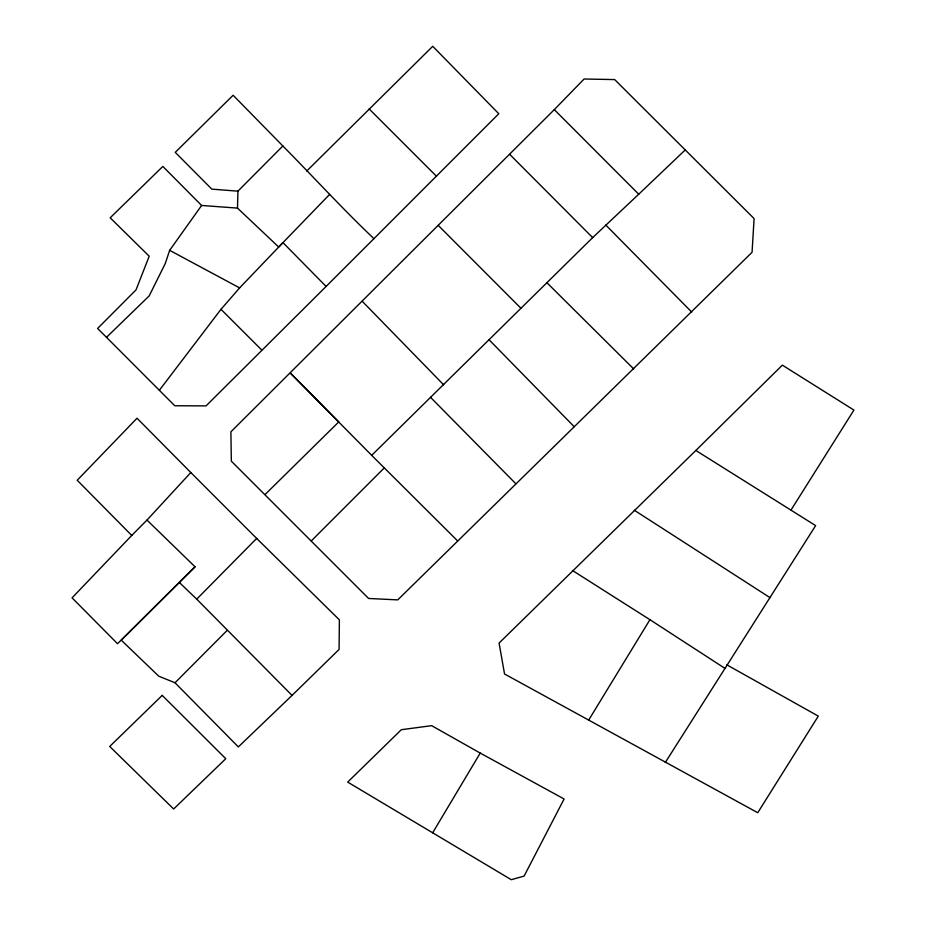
<?xml version="1.0" encoding="UTF-8"?>
<svg xmlns="http://www.w3.org/2000/svg" width="926" height="926" viewBox="0 0 926 926"><rect width="100%" height="100%" fill="white"/><g stroke="black" fill="none" stroke-linecap="round" stroke-linejoin="round"><path stroke-width="1.39" d="M329.575 194.46L278.703 247.034L237.507 208.107L237.924 191.161L282.858 145.984C313.289 176.762 342.493 208.813 373.93 238.665L498.79 113.736L432.731 46.3L306.784 170.997M201.613 205.468L169.655 250.344L165.222 263.644L149.179 295.903L106.502 337.319L97.589 328.475L136.053 289.861L149.202 256.213L110.182 217.807L162.849 166.425L201.613 205.468L237.507 208.107M665.285 762.503L815.632 525.609L695.831 450.476L499.079 643.061L504.543 673.989L757.746 812.727L818.295 716.122L726.864 664.845M432.662 832.798L480.224 753.081L564.096 798.988L524.104 876.089L511.279 879.7L347.69 782.1L401.317 729.711L431.643 725.66L480.224 753.081M588.855 719.826L649.925 619.691L572.442 570.474M791.14 509.856L853.922 410.079L782.354 365.145L695.831 450.476M159.399 390.228L220.99 309.319L239.614 287.905L282.951 242.612L326.114 286.447L206.047 405.889L174.759 405.75L106.502 337.319M146.979 520.076L190.814 472.538L137.036 418.216L77.217 480.258L131.747 535.448L72.078 597.849L117.521 643.709L195.039 566.793L146.979 520.076L131.747 535.448M554.304 109.627L584.109 78.999L614.702 79.59L754.1 218.594L752.062 252.289L397.752 599.886L368.594 598.462L231.338 461.171L230.887 431.829L554.304 109.627L638.732 194.217L685.217 149.943M256.664 538.434L339.379 619.853L339.078 649.45L292.049 695.403L196.729 599.145L256.664 538.434L190.814 472.538M195.039 566.793L121.271 640.19L158.763 676.188L175.014 682.775L227.148 630.421M326.114 286.447L373.93 238.665M265.149 494.461L338.731 421.943L290.382 373.085L371.685 455.337L592.663 237.623L638.732 194.217M311.217 540.992L384.302 467.873M292.049 695.403L238.352 746.912L175.014 682.775M237.924 191.161L211.834 189.136L175.245 152.35L233.132 95.262L282.858 145.984M169.655 250.344L239.614 287.905M634.345 510.261L770.143 597.733M649.925 619.691L724.838 668.294M179.297 582.431L196.729 599.145M546.791 282.592L633.697 368.953M371.685 455.337L457.629 540.923M369.127 108.898L436.54 176.31M220.99 309.319L261.618 349.912M509.74 154.411L592.663 237.623M438.311 225.458L520.887 308.208M605.754 225.018L691.699 312.05M430.521 397.323L515.817 483.731M489.183 339.865L574.189 426.712M362.216 301.251L443.635 384.799M162.212 695.38L109.719 746.46L173.637 809L225.782 758.707L162.212 695.38"/></g></svg>
